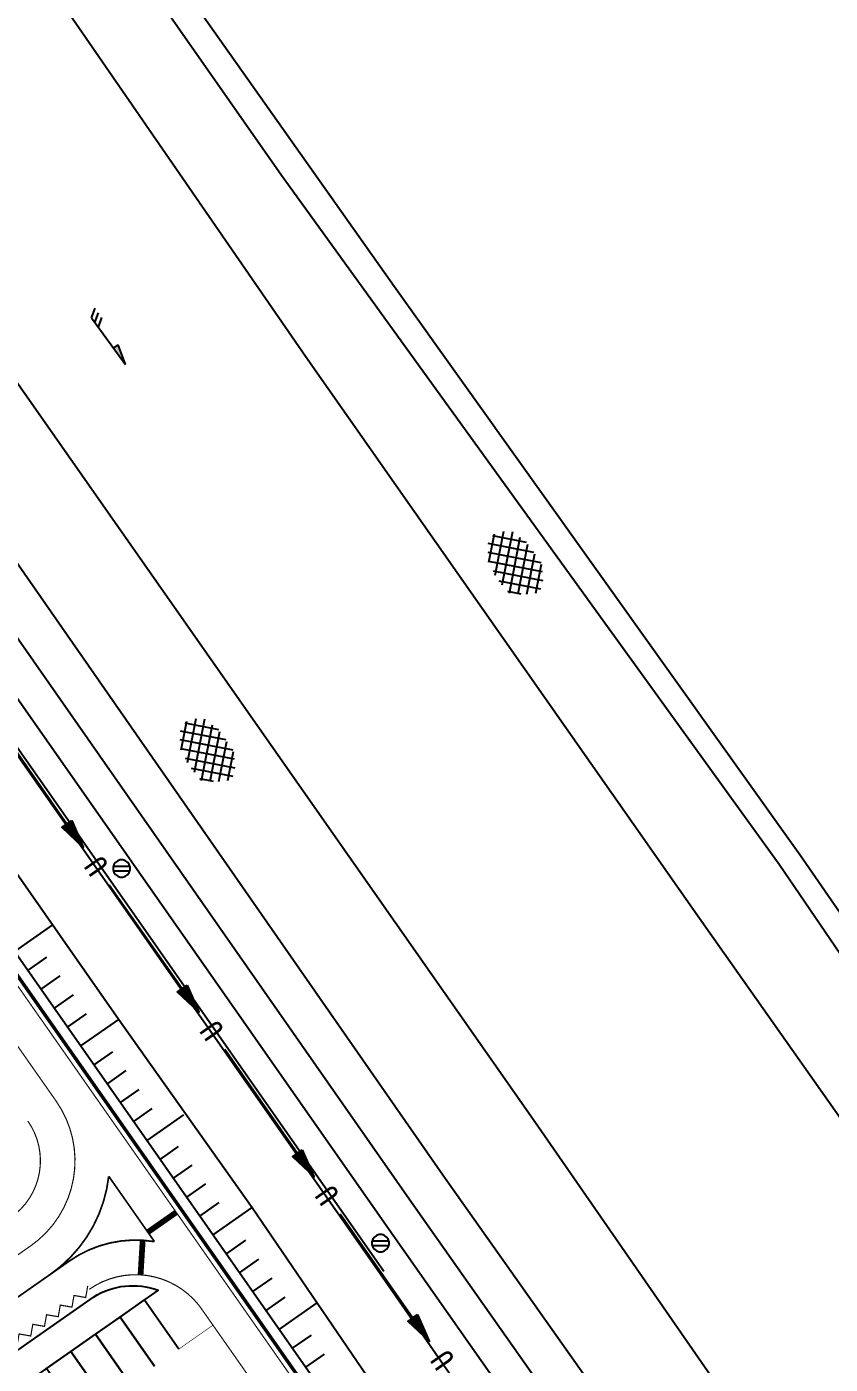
# Model space of a CAD drawing. Header units: millimetres. Extents: x 152904052 to 153933663, y 538271515 to 539240469.
# Drawn here: x 153452504 to 153522183, y 538796385 to 538912353 of the extents above; entities that cross this region are included whole.
import ezdxf
from ezdxf.enums import TextEntityAlignment as Align

# ---------------------------------------------------------------- set-up
doc = ezdxf.new("R2010")
doc.units = ezdxf.units.MM
doc.layers.add('SCHM', color=9, linetype='Continuous')
doc.styles.add('IIAC FONT', font='GulimChe.ttf')

msp = doc.modelspace()

# ---------------------------------------------------------------- linework, layer by layer
at = {"layer": 'SCHM'}
for p, q in [((153458126.7, 538887108), (153458439.9, 538887953.2)), ((153458126.7, 538887108), (153461064.2, 538883061.8)), ((153458420.5, 538886703.4), (153458733.7, 538887548.6)), ((153458714.2, 538886298.8), (153459027.4, 538887144)), ((153460036.1, 538884478), (153460440.7, 538884771.7)), ((153461064.2, 538883061.8), (153460440.7, 538884771.7)), ((153493135.3, 538864805.1), (153493882.3, 538868619.1)), ((153493735.4, 538863967.1), (153494642.8, 538868600)), ((153492490.4, 538867566.3), (153496449.8, 538866790.8)), ((153492589.3, 538865919.6), (153493073.5, 538868391.7)), ((153492904, 538868249.6), (153495823.1, 538867677.8)), ((153494360.3, 538863255.8), (153495306.3, 538868085.5)), ((153495113.8, 538863200.6), (153495954.3, 538867492.1)), ((153492485.7, 538866803), (153497076.5, 538865903.8)), ((153495868.2, 538863150.5), (153496552.7, 538866645.2)), ((153492535.8, 538866028.9), (153497191.7, 538865117)), ((153492949.9, 538865183.6), (153497252.4, 538864340.8)), ((153496649.9, 538863239.6), (153497142, 538865752.2)), ((153493449.4, 538864321.5), (153497058.3, 538863614.6)), ((153494182.1, 538863413.7), (153495363.2, 538863182.4)), ((153466439.3, 538848554.1), (153467186.3, 538852368.1)), ((153467039.4, 538847716.1), (153467946.8, 538852349)), ((153465794.4, 538851315.3), (153469753.8, 538850539.8)), ((153465893.4, 538849668.6), (153466377.5, 538852140.6)), ((153466208, 538851998.5), (153469127.1, 538851426.8)), ((153467664.4, 538847004.7), (153468610.3, 538851834.5)), ((153468417.8, 538846949.6), (153469258.3, 538851241)), ((153465789.7, 538850551.9), (153470380.5, 538849652.8)), ((153469172.2, 538846899.4), (153469856.7, 538850394.1)), ((153465839.8, 538849777.9), (153470495.7, 538848866)), ((153466253.9, 538848932.5), (153470556.4, 538848089.8)), ((153469953.9, 538846988.6), (153470446.1, 538849501.1)), ((153466753.5, 538848070.4), (153470362.3, 538847363.6)), ((153467486.1, 538847162.7), (153468667.2, 538846931.3)), ((153451462.3, 538832172.6), (153454759.3, 538834481.1)), ((153452609.5, 538830534.3), (153454257.6, 538831688.3)), ((153453756.6, 538828896), (153455404.3, 538830049.7)), ((153454903.8, 538827257.7), (153456551, 538828411.1)), ((153456051, 538825619.4), (153457697.8, 538826772.5)), ((153457198.1, 538823981.1), (153460487.6, 538826284.4)), ((153458345.3, 538822342.8), (153459979.8, 538823487.3)), ((153459492.4, 538820704.5), (153461116.8, 538821841.8)), ((153460639.6, 538819066.2), (153462253.7, 538820196.4)), ((153461786.7, 538817427.9), (153463390.7, 538818550.9)), ((153462933.9, 538815789.5), (153466121.3, 538818021.4)), ((153464081, 538814151.2), (153465670.2, 538815264)), ((153465228.2, 538812512.9), (153466845.2, 538813645.2)), ((153466375.3, 538810874.6), (153468020.1, 538812026.4)), ((153467522.5, 538809236.3), (153469195.1, 538810407.5)), ((153468669.6, 538807598), (153472057.4, 538809970.2)), ((153469816.8, 538805959.7), (153471500.4, 538807138.6)), ((153470963.9, 538804321.4), (153472637.3, 538805493.2)), ((153472111.1, 538802683.1), (153473774.3, 538803847.7)), ((153473258.2, 538801044.8), (153474911.2, 538802202.2)), ((153474405.4, 538799406.5), (153477690.8, 538801707)), ((153475552.6, 538797768.2), (153477185, 538798911.3)), ((153476699.7, 538796129.9), (153478321.9, 538797265.8))]:
    msp.add_line(p, q, dxfattribs=at)
for points in [[(153625127.4, 538674242.8), (153628012.4, 538680135.8), (153627930.4, 538680608.8), (153597260.3, 538723976.7), (153554481.2, 538785821.7), (153517752.2, 538839702.6), (153474599.1, 538899463.6), (153434395, 538956905.5), (153393239.9, 539016657.4), (153379529.2, 539036762.9)], [(153309206.5, 538922882.6), (153362041.8, 538959878.3), (153517431.3, 538737959.2), (153500636.4, 538637005.7), (153497846.8, 538615992.3), (153507779.6, 538601806.8), (153445728.8, 538558358.4)], [(153368480.6, 538957184.3), (153379914.4, 538940774.9), (153391533.7, 538924495.3), (153403166.5, 538908225.2), (153414656.2, 538891854.9), (153426245.2, 538875554.1), (153437524, 538859036.1), (153449027.6, 538842675.5), (153460487.6, 538826284.4), (153472057.4, 538809970.2), (153483327.8, 538793446.3), (153494806.5, 538777068.3), (153506223.5, 538760647.1), (153520027.1, 538740488.4), (153516130.8, 538718753.3)], [(153449664.4, 538852246.6), (153455973.7, 538843235.9)], [(153460010.9, 538839583.9), (153461450, 538839583.9)], [(153460008.1, 538839170.5), (153461452.8, 538839170.5)], [(153459664.6, 538837964.9), (153465991.7, 538828966.6)], [(153469682.6, 538823695.6), (153475991.9, 538814684.9)], [(153479682.8, 538809413.8), (153485992.1, 538800403.1)], [(153482458.9, 538807095.9), (153483898.1, 538807095.9)], [(153482456.2, 538806682.5), (153483900.8, 538806682.5)], [(153463575.6, 538796218.2), (153460593, 538800477.8), (153462722.8, 538801969.1), (153465705.4, 538797709.5)], [(153461445.8, 538794726.9), (153458463.2, 538798986.5), (153460593, 538800477.8), (153463575.6, 538796218.2)], [(153459316, 538793235.6), (153456333.4, 538797495.2), (153458463.2, 538798986.5), (153461445.8, 538794726.9)], [(153457186.2, 538791744.3), (153454203.6, 538796003.9), (153456333.4, 538797495.2), (153459316, 538793235.6)]]:
    msp.add_lwpolyline(points, dxfattribs=at)
for points, const_width in [([(153283005.5, 538466034.4), (153077550.5, 538759454.5), (153361796.3, 538958485.6), (153516377.8, 538737720.2), (153499645.1, 538637137.3)], 300), ([(153459613.1, 538812685.1), (153463581, 538807017.1)], 150), ([(153463007.4, 538807836.3), (153465466.2, 538809557.9)], 500), ([(153462374.2, 538804138.6), (153462558, 538807133)], 500), ([(153330687.5, 538717451.9), (153456209.5, 538805343.3)], 150)]:
    msp.add_lwpolyline(points, dxfattribs=dict(at, const_width=const_width))
at = {"layer": 'SCHM', "ltscale": 0.005, "const_width": 100}
for points in [[(153457518.1, 538820908.9), (153366376.8, 538951072.2)], [(153499186.3, 538637426.5), (153515851.1, 538737600.8), (153457518.1, 538820908.9)], [(153457794.9, 538803184.4), (153457616.4, 538802171.6), (153456603.6, 538802350.2), (153456425, 538801337.4), (153455412.2, 538801516), (153455233.7, 538800503.2), (153454220.9, 538800681.8), (153454042.3, 538799669), (153453029.5, 538799847.6), (153452851, 538798834.8), (153451838.2, 538799013.4), (153451659.6, 538798000.6), (153450646.8, 538798179.2), (153450468.3, 538797166.5), (153449455.5, 538797345), (153449276.9, 538796332.3), (153448264.1, 538796510.8), (153448085.6, 538795498.1)]]:
    msp.add_lwpolyline(points, dxfattribs=at)
at = {"layer": 'SCHM', "ltscale": 0.3, "const_width": 100}
for points in [[(153452850.5, 538806653.6, 0.41421356), (153455060.6, 538819188.2), (153367418.2, 538944354.6)], [(153328499, 538723244.1), (153451129.7, 538809111.1, 0.41421356), (153452603.2, 538817467.4)]]:
    msp.add_lwpolyline(points, format="xyb", dxfattribs=at)
at = {"layer": 'SCHM', "ltscale": 5}
msp.add_lwpolyline([(153497166.2, 538784784.6), (153496837.9, 538784556.1), (153483152.2, 538804227.6), (153437388.5, 538869568), (153408114.8, 538911416.4), (153391697.3, 538934653.6), (153392024, 538934884.4), (153408442.1, 538911646.5), (153437716.1, 538869797.5), (153483480.2, 538804456.6)], dxfattribs=at)
at = {"layer": 'SCHM'}
for points in [[(153456401.1, 538843535.2), (153457395.2, 538841205.9), (153457407.7, 538841188.1), (153455576.6, 538842931.3), (153455564.2, 538842949.1), (153456401.1, 538843535.2)], [(153456367.3, 538843431.9), (153457258.1, 538841401.7), (153455672.8, 538842945.6), (153456367.3, 538843431.9)], [(153456326.3, 538843376.7), (153457120.9, 538841597.6), (153455720.9, 538842952.7), (153456326.3, 538843376.7)], [(153456328.1, 538843298.3), (153456971.3, 538841811.3), (153455811.7, 538842936.7), (153456328.1, 538843298.3)], [(153456299.7, 538843225.3), (153456821.6, 538842025), (153455890.1, 538842938.5), (153456299.7, 538843225.3)], [(153456283.6, 538843134.5), (153456684.5, 538842220.9), (153455963.1, 538842910), (153456283.6, 538843134.5)], [(153456260.5, 538843091.7), (153456534.8, 538842434.6), (153456029, 538842929.6), (153456260.5, 538843091.7)], [(153456244.5, 538843000.9), (153456385.2, 538842648.3), (153456119.8, 538842913.6), (153456244.5, 538843000.9)], [(153456216, 538842927.9), (153456235.6, 538842862), (153456180.4, 538842902.9), (153456216, 538842927.9)], [(153460613.1, 538840113.1), (153460390, 538840040.6), (153460200.1, 538839902.7), (153460062.2, 538839712.9), (153459989.7, 538839489.7), (153459989.7, 538839255.1), (153460062.2, 538839031.9), (153460200.1, 538838842), (153460390, 538838704.1), (153460613.1, 538838631.6), (153460847.8, 538838631.6), (153461070.9, 538838704.1), (153461260.8, 538838842), (153461398.7, 538839031.9), (153461471.2, 538839255.1), (153461471.2, 538839489.7), (153461398.7, 538839712.9), (153461260.8, 538839902.7), (153461070.9, 538840040.6), (153460847.8, 538840113.1)], [(153466401.3, 538829253.4), (153467413.2, 538826936.6), (153467425.7, 538826918.8), (153465576.8, 538828649.6), (153465564.4, 538828667.4), (153466401.3, 538829253.4)], [(153466367.5, 538829150.1), (153467276.1, 538827132.5), (153465673, 538828663.8), (153466367.5, 538829150.1)], [(153466356.8, 538829089.6), (153467138.9, 538827328.3), (153465733.5, 538828653.2), (153466356.8, 538829089.6)], [(153466328.3, 538829016.6), (153466989.3, 538827542), (153465811.9, 538828655), (153466328.3, 538829016.6)], [(153466299.8, 538828943.5), (153466839.6, 538827755.7), (153465890.3, 538828656.7), (153466299.8, 538828943.5)], [(153466283.8, 538828852.7), (153466702.5, 538827951.6), (153465981.1, 538828640.7), (153466283.8, 538828852.7)], [(153466273.2, 538828792.2), (153466552.8, 538828165.3), (153466041.7, 538828630.1), (153466273.2, 538828792.2)], [(153466244.7, 538828719.1), (153466403.2, 538828379), (153466120, 538828631.8), (153466244.7, 538828719.1)], [(153466216.2, 538828646.1), (153466266.1, 538828574.9), (153466198.4, 538828633.6), (153466216.2, 538828646.1)], [(153476401.5, 538814971.7), (153477413.4, 538812654.8), (153477425.9, 538812637), (153475577, 538814367.8), (153475564.5, 538814385.6), (153476401.5, 538814971.7)], [(153476367.7, 538814868.4), (153477276.2, 538812850.7), (153475673.2, 538814382.1), (153476367.7, 538814868.4)], [(153476357, 538814807.8), (153477139.1, 538813046.6), (153475751.5, 538814383.9), (153476357, 538814807.8)], [(153476328.5, 538814734.8), (153476989.5, 538813260.3), (153475812.1, 538814373.2), (153476328.5, 538814734.8)], [(153476300, 538814661.8), (153476839.8, 538813474), (153475890.5, 538814375), (153476300, 538814661.8)], [(153476301.8, 538814583.4), (153476702.7, 538813669.9), (153475981.3, 538814359), (153476301.8, 538814583.4)], [(153476273.3, 538814510.4), (153476553, 538813883.5), (153476041.8, 538814348.3), (153476273.3, 538814510.4)], [(153476244.9, 538814437.4), (153476403.4, 538814097.2), (153476120.2, 538814350.1), (153476244.9, 538814437.4)], [(153476234.2, 538814376.8), (153476266.3, 538814293.1), (153476198.6, 538814351.9), (153476234.2, 538814376.8)], [(153483061.2, 538807625.2), (153482838, 538807552.7), (153482648.2, 538807414.7), (153482510.2, 538807224.9), (153482437.7, 538807001.7), (153482437.7, 538806767.1), (153482510.2, 538806543.9), (153482648.2, 538806354.1), (153482838, 538806216.2), (153483061.2, 538806143.6), (153483295.8, 538806143.6), (153483519, 538806216.2), (153483708.8, 538806354.1), (153483846.7, 538806543.9), (153483919.3, 538806767.1), (153483919.3, 538807001.7), (153483846.7, 538807224.9), (153483708.8, 538807414.7), (153483519, 538807552.7), (153483295.8, 538807625.2)], [(153486401.7, 538800689.9), (153487413.6, 538798373.1), (153487426.1, 538798355.3), (153485577.2, 538800086.1), (153485564.7, 538800103.9), (153486401.7, 538800689.9)], [(153486385.7, 538800599.1), (153487288.9, 538798551.1), (153485673.4, 538800100.3), (153486385.7, 538800599.1)], [(153486357.2, 538800526.1), (153487139.3, 538798764.8), (153485751.7, 538800102.1), (153486357.2, 538800526.1)], [(153486328.7, 538800453), (153486989.7, 538798978.5), (153485812.3, 538800091.4), (153486328.7, 538800453)], [(153486300.2, 538800380), (153486852.5, 538799174.4), (153485890.7, 538800093.2), (153486300.2, 538800380)], [(153486302, 538800301.7), (153486702.9, 538799388.1), (153485981.5, 538800077.2), (153486302, 538800301.7)], [(153486273.5, 538800228.6), (153486553.2, 538799601.8), (153486059.8, 538800079), (153486273.5, 538800228.6)], [(153486245.1, 538800155.6), (153486416.1, 538799797.7), (153486120.4, 538800068.3), (153486245.1, 538800155.6)], [(153486234.4, 538800095.1), (153486266.4, 538800011.4), (153486198.8, 538800070.1), (153486234.4, 538800095.1)]]:
    msp.add_lwpolyline(points, close=True, dxfattribs=at)
at = {"layer": 'SCHM', "const_width": 150}
for points in [[(153454571.2, 538804196.2, 0.21522299), (153459613.1, 538812685.1, 0.19876203)], [(153463581, 538807017.1, 0.1962579), (153456209.5, 538805343.3)]]:
    msp.add_lwpolyline(points, format="xyb", dxfattribs=at)
at = {"layer": 'SCHM', "ltscale": 0.3, "const_width": 100}
msp.add_lwpolyline([(153452850.5, 538806653.6), (153330219.7, 538720786.6)], dxfattribs=at)
at = {"layer": 'SCHM', "ltscale": 0.005, "const_width": 100}
msp.add_lwpolyline([(153457930.2, 538802885.9, -0.42178687), (153467780.9, 538801017.6)], format="xyb", dxfattribs=at)
at = {"layer": 'SCHM', "ltscale": 0.0008}
msp.add_lwpolyline([(153458278.7, 538802214.4, -0.23236618), (153463908.8, 538802799.5), (153341324.5, 538716965, 0.41421356), (153340710.5, 538713483.2), (153341413.2, 538712479.8, -0.41421356), (153341075.5, 538710564.8), (153336160.6, 538707123.3, -0.41421356), (153334245.6, 538707461), (153333542.9, 538708464.4, -0.41421356), (153334832.2, 538715776.3)], format="xyb", close=True, dxfattribs=at)
at = {"layer": 'SCHM', "const_width": 50, "flags": 128}
msp.add_lwpolyline([(153462722.8, 538801969.1), (153465705.4, 538797709.5), (153468652.5, 538799773.1)], dxfattribs=at)
at = {"layer": 'SCHM', "ltscale": 0.3, "const_width": 100, "flags": 128}
msp.add_lwpolyline([(153508472.5, 538742907.9), (153467780.9, 538801017.6)], dxfattribs=at)
at = {"layer": 'SCHM'}
for points in [[(153629246.4, 538682825.8, 0), (153628907.6, 538684030.1, 0), (153560696.4, 538781016.9, 0), (153519555.8, 538840559, 0), (153484362.5, 538889835.4, 0), (153449021.1, 538939829.2, 0), (153406452, 539000622.8, 0), (153381133.5, 539037886.2, 0)], [(153624315.9, 538673834.7, 0), (153552618.5, 538775776.9, 0), (153510846, 538835019.8, 0), (153476678.6, 538883763.6, 0), (153443169.7, 538932305.1, 0), (153399459.8, 538994182.8, 0), (153373144.3, 539032292.1, 0)], [(153605671.7, 538661119.6, 0), (153586460.4, 538688420.7, 0), (153560864.3, 538725554.7, 0), (153542852.3, 538750871.7, 0), (153512591.2, 538794296.6, 0), (153496620.2, 538817330.6, 0), (153452331.1, 538880530.5, 0), (153423575, 538921468.5, 0), (153406889, 538945321.5, 0), (153380776, 538982784.4, 0), (153359219.9, 539013642.4, 0)], [(153522817.3, 538753249.6, 0), (153521322.3, 538756701.6, 0), (153519829.3, 538760017.6, 0), (153516272.3, 538765824.6, 0), (153508820.2, 538777798.6, 0), (153485677.2, 538810687.6, 0), (153441360.1, 538874115.5, 0), (153412937.1, 538914633.5, 0), (153370333, 538975620.4, 0), (153349016.9, 539005983.4, 0), (153344710.2, 539012382.3, 0)], [(153523383.3, 538731291.6, 0), (153521562.3, 538745249.6, 0), (153521183.3, 538747837.6, 0), (153520611.3, 538750462.6, 0), (153519682.3, 538752996.6, 0), (153518897.3, 538754861.6, 0), (153517595.3, 538757801.6, 0), (153516728.3, 538759372.6, 0), (153514167.3, 538763688.6, 0), (153512064.3, 538767102.6, 0), (153506227.2, 538776319.6, 0), (153483314.2, 538808904.6, 0), (153438953.1, 538872268.5, 0), (153410463.1, 538912896.5, 0), (153367807, 538973919.4, 0), (153347229.9, 539004335.4, 0), (153342732.4, 539010997.4, 0)], [(153595932.4, 538660118.7, 0), (153589993.4, 538667692.7, 0), (153579641.4, 538683515.7, 0), (153558123.3, 538714318.7, 0), (153553293.3, 538720573.7, 0), (153535150.3, 538746908.6, 0), (153505170.2, 538789297.6, 0), (153488580.2, 538812767.6, 0), (153444420.1, 538876207.5, 0), (153416296, 538916579.5, 0), (153373419, 538977884.4, 0), (153351708.9, 539008691.4, 0)]]:
    msp.add_polyline3d(points, dxfattribs=at)
msp.add_solid([(153460440.7, 538884771.7), (153461064.2, 538883061.8), (153460036.1, 538884478)], dxfattribs=at)

# ---------------------------------------------------------------- texts
at = {"layer": 'SCHM', "style": 'IIAC FONT'}
for p in [(153458536.1, 538839576.5), (153468554.1, 538825307.2), (153478554.3, 538811025.4), (153488554.5, 538796743.7)]:
    msp.add_text('U', height=1918.8, rotation=125.000001, dxfattribs=at).set_placement(p, align=Align.MIDDLE_CENTER)

doc.saveas('drawing.dxf')
